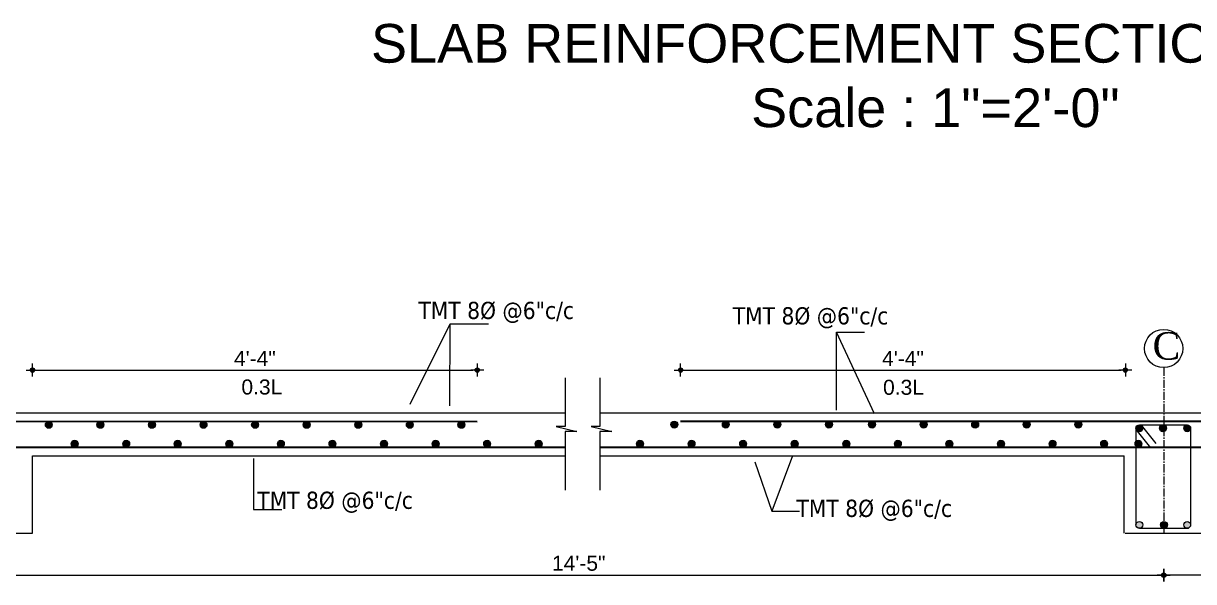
# Model space of a CAD drawing. Header units: inches. Extents: x 130993 to 274375, y -5108 to 103559.
# Drawn here: x 152331 to 152876, y 49583 to 49843 of the extents above; entities that cross this region are included whole.
import ezdxf

# ---------------------------------------------------------------- set-up
doc = ezdxf.new("R2010")
doc.units = ezdxf.units.IN
doc.header["$MEASUREMENT"] = 0
doc.header["$PDMODE"] = 2
doc.header["$PDSIZE"] = -3
doc.linetypes.add('CENTER2', pattern=[1.125, 0.75, -0.125, 0.125, -0.125])
doc.layers.add('CENTERLINE', color=7, linetype='CENTER2')
doc.layers.add('ELEVATION', color=7, linetype='Continuous')
for name, color, linetype, lineweight in [('DIM', 5, 'Continuous', 9), ('DIMENSION', 142, 'Continuous', 20), ('HATCH', 9, 'Continuous', 9), ('INDEX LINE', 4, 'Continuous', 13), ('ROD', 10, 'Continuous', 13), ('TEXT', 181, 'Continuous', 13)]:
    doc.layers.add(name, color=color, linetype=linetype, lineweight=lineweight)
doc.styles.add('ramon', font='arial.ttf', dxfattribs={"height": 7})
doc.styles.add('romans', font='romans.shx')
doc.styles.get("Standard").update_dxf_attribs({"font": 'txt.shx', "height": 6})
doc.styles.add('STYLE1', font='arial.ttf')
doc.styles.add('TAHOMA', font='tahoma.ttf', dxfattribs={"height": 9})
doc.dimstyles.new('1.8', dxfattribs={"dimscale": 0, "dimtxt": 9, "dimasz": 1, "dimexe": 2, "dimexo": 9, "dimgap": 2, "dimtad": 1, "dimdec": 0, "dimzin": 3, "dimdsep": 46, "dimlunit": 4, "dimtxsty": 'TAHOMA', "dimblk": 'DIM', "dimcen": 3, "dimdle": 3, "dimse1": 1, "dimse2": 1, "dimclrd": 256, "dimclre": 256, "dimclrt": 7, "dimadec": 1, "dimazin": 2, "dimtfac": 1, "dimtdec": 0, "dimtix": 1, "dimtofl": 0, "dimtmove": 2, "dimatfit": 3, "dimldrblk": 'ARW', "dimfxl": 1, "dimfrac": 2, "dimtolj": 2, "dimtzin": 0, "dimarcsym": 0})
doc.dimstyles.new('s2', dxfattribs={"dimtxt": 6, "dimasz": 2, "dimexe": 6, "dimexo": 18, "dimgap": 1.9375, "dimtad": 1, "dimdec": 0, "dimlfac": 0.25, "dimzin": 3, "dimdsep": 46, "dimlunit": 4, "dimtxsty": 'ramon', "dimblk": 'dot 2', "dimcen": 0.09375, "dimse1": 1, "dimse2": 1, "dimclrd": 1, "dimclre": 1, "dimclrt": 256, "dimadec": 0, "dimazin": 0, "dimtfac": 0.75, "dimtdec": 0, "dimtix": 1, "dimtmove": 1, "dimatfit": 3, "dimldrblk": 'DOT', "dimfxl": 1, "dimtolj": 1, "dimtzin": 0, "dimlwd": 9, "dimlwe": 9, "dimarcsym": 0})

# ---------------------------------------------------------------- blocks, each defined once
blk = doc.blocks.new('dot1')
at = {"layer": 'HATCH'}
h = blk.add_hatch(color=256, dxfattribs=at)
edge = h.paths.add_edge_path()
edge.add_arc((0, 0), 1, 0, 360)
for p, q in [((3, 0), (-3, 0)), ((0, 3), (0, -3))]:
    blk.add_line(p, q, dxfattribs=at)
blk.add_circle((0, 0), 1, dxfattribs=at)
blk = doc.blocks.new('dot 2')
at = {"layer": 'HATCH', "xscale": 0.5, "yscale": 0.5, "zscale": 0.5}
blk.add_blockref('dot1', (0, 0), dxfattribs=at)
blk = doc.blocks.new('*D854')
at = {"layer": 'Defpoints', "color": 0}
for p in [(159174.5, 48866.51), (159626.49, 48866.51), (159174.5, 48846.94)]:
    blk.add_point(p, dxfattribs=at)
at = {"layer": 'ELEVATION', "color": 1, "lineweight": 9}
blk.add_line((159624.49, 48846.94), (159176.5, 48846.94), dxfattribs=at)
at = {"layer": 'ELEVATION', "color": 1, "lineweight": 9, "xscale": 2, "yscale": 2, "zscale": 2, "rotation": 180}
blk.add_blockref('dot 2', (159174.5, 48846.94), dxfattribs=at)
at = {"layer": 'ELEVATION', "color": 1, "lineweight": 9, "xscale": 2, "yscale": 2, "zscale": 2}
blk.add_blockref('dot 2', (159626.49, 48846.94), dxfattribs=at)
at = {"layer": 'ELEVATION', "lineweight": 0, "insert": (159400.49, 48852.46), "char_height": 7, "attachment_point": 5, "style": 'ramon'}
blk.add_mtext('\\A1;{\\fArial Baltic|b0|i0|c186|p34;1}3{\\fArial Baltic|b0|i0|c186|p34;\'-}10{\\fArial Baltic|b0|i0|c186|p34;"}', dxfattribs=at)
blk = doc.blocks.new('_Dot')
at = {"color": 0, "linetype": 'ByBlock', "lineweight": -2}
blk.add_line((-0.5, 0), (-1, 0), dxfattribs=at)
at = {"color": 0, "linetype": 'ByBlock', "const_width": 0.5}
blk.add_lwpolyline([(-0.25, 0, 1), (0.25, 0, 1)], format="xyb", close=True, dxfattribs=at)
blk = doc.blocks.new('*D858')
at = {"layer": 'Defpoints', "color": 0}
for p in [(159156.65, 48942.41), (158949.69, 48918.62), (159156.65, 48918.51)]:
    blk.add_point(p, dxfattribs=at)
at = {"layer": 'ELEVATION', "color": 1, "lineweight": 9}
blk.add_line((158951.69, 48942.41), (159154.65, 48942.41), dxfattribs=at)
at = {"layer": 'ELEVATION', "color": 1, "lineweight": 9, "xscale": 2, "yscale": 2, "zscale": 2, "rotation": 180}
blk.add_blockref('dot 2', (158949.69, 48942.41), dxfattribs=at)
at = {"layer": 'ELEVATION', "color": 1, "lineweight": 9, "xscale": 2, "yscale": 2, "zscale": 2}
blk.add_blockref('dot 2', (159156.65, 48942.41), dxfattribs=at)
at = {"layer": 'ELEVATION', "lineweight": 0, "insert": (159053.17, 48947.85), "char_height": 7, "attachment_point": 5, "style": 'ramon'}
blk.add_mtext('\\A1;4\'-4"', dxfattribs=at)
blk = doc.blocks.new('ARW')
at = {"layer": 'INDEX LINE'}
blk.add_lwpolyline([(10, 0, 0, 6, 0), (0, 0, 0, 0, 0), (10, 0, 0, 0, 0)], format="xyseb", dxfattribs=at)
blk = doc.blocks.new('DIM')
at = {"layer": 'INDEX LINE'}
h = blk.add_hatch(color=256, dxfattribs=at)
h.paths.add_polyline_path([(0, 1.28), (0, 0), (1.28, 0, 0.414214)])
h.paths.add_polyline_path([(1.28, 0), (0, 0), (0, -1.28, 0.414214)])
h.paths.add_polyline_path([(0, 0), (-1.28, 0, 0.414214), (0, -1.28)])
h.paths.add_polyline_path([(0, 1.28, 0.414214), (-1.28, 0), (0, 0)])
for p, q in [((0, 6), (0, -6)), ((-6, 0), (6, 0))]:
    blk.add_line(p, q, dxfattribs=at)
blk.add_circle((0, 0), 1.28, dxfattribs=at)
blk = doc.blocks.new('*D859')
at = {"layer": 'Defpoints', "color": 0}
for p in [(158855.04, 48942.41), (158855.04, 48918.51), (158648.04, 48902.51)]:
    blk.add_point(p, dxfattribs=at)
at = {"layer": 'ELEVATION', "color": 1, "lineweight": 9}
blk.add_line((158650.04, 48942.41), (158853.04, 48942.41), dxfattribs=at)
at = {"layer": 'ELEVATION', "color": 1, "lineweight": 9, "xscale": 2, "yscale": 2, "zscale": 2, "rotation": 180}
blk.add_blockref('dot 2', (158648.04, 48942.41), dxfattribs=at)
at = {"layer": 'ELEVATION', "color": 1, "lineweight": 9, "xscale": 2, "yscale": 2, "zscale": 2}
blk.add_blockref('dot 2', (158855.04, 48942.41), dxfattribs=at)
at = {"layer": 'ELEVATION', "lineweight": 0, "insert": (158751.54, 48947.85), "char_height": 7, "attachment_point": 5, "style": 'ramon'}
blk.add_mtext('\\A1;4\'-4"', dxfattribs=at)
blk = doc.blocks.new('*D861')
at = {"layer": 'Defpoints', "color": 0}
for p in [(158630.03, 48866.51), (159174.5, 48866.51), (159174.5, 48846.94)]:
    blk.add_point(p, dxfattribs=at)
at = {"layer": 'ELEVATION', "color": 1, "lineweight": 9}
blk.add_line((158632.03, 48846.94), (159172.5, 48846.94), dxfattribs=at)
at = {"layer": 'ELEVATION', "color": 1, "lineweight": 9, "xscale": 2, "yscale": 2, "zscale": 2, "rotation": 180}
blk.add_blockref('dot 2', (158630.03, 48846.94), dxfattribs=at)
at = {"layer": 'ELEVATION', "color": 1, "lineweight": 9, "xscale": 2, "yscale": 2, "zscale": 2}
blk.add_blockref('dot 2', (159174.5, 48846.94), dxfattribs=at)
at = {"layer": 'ELEVATION', "lineweight": 0, "insert": (158902.26, 48852.45), "char_height": 7, "attachment_point": 5, "style": 'ramon'}
blk.add_mtext('\\A1;14{\\fArial Baltic|b0|i0|c186|p34;\'-}5{\\fArial Baltic|b0|i0|c186|p34;"}', dxfattribs=at)
blk = doc.blocks.new('s6')
at = {"ltscale": 0.5, "insert": (3564.97, 2863.55), "char_height": 18, "width": 536.9348, "attachment_point": 2, "style": 'STYLE1'}
blk.add_mtext('{\\fArial Baltic|b0|i0|c186|p34;S\\fArial Baltic|b0|i0|c0|p34;LAB REINFORCEMENT SECTION AT Y1-Y1\\PScale : 1"=2\'-0"}', dxfattribs=at)
blk = doc.blocks.new('s4')
at = {"layer": 'DIM', "linetype": 'ByBlock', "lineweight": 0}
h = blk.add_hatch(color=0, dxfattribs=at)
h.set_gradient(color1=(0, 0, 255), color2=(0, 0, 255), tint=1)
edge = h.paths.add_edge_path()
edge.add_arc((3979.64, 2362.28), 1.6, 0, 360)
h = blk.add_hatch(color=0, dxfattribs=at)
h.set_gradient(color1=(0, 0, 255), color2=(0, 0, 255), tint=1)
edge = h.paths.add_edge_path()
edge.add_arc((4003.64, 2362.28), 1.6, 0, 360)
h = blk.add_hatch(color=0, dxfattribs=at)
h.set_gradient(color1=(0, 0, 255), color2=(0, 0, 255), tint=1)
edge = h.paths.add_edge_path()
edge.add_arc((4027.64, 2362.28), 1.6, 0, 360)
h = blk.add_hatch(color=0, dxfattribs=at)
h.set_gradient(color1=(0, 0, 255), color2=(0, 0, 255), tint=1)
edge = h.paths.add_edge_path()
edge.add_arc((4051.64, 2362.28), 1.6, 0, 360)
h = blk.add_hatch(color=0, dxfattribs=at)
h.set_gradient(color1=(0, 0, 255), color2=(0, 0, 255), tint=1)
edge = h.paths.add_edge_path()
edge.add_arc((4075.64, 2362.28), 1.6, 0, 360)
h = blk.add_hatch(color=0, dxfattribs=at)
h.set_gradient(color1=(0, 0, 255), color2=(0, 0, 255), tint=1)
edge = h.paths.add_edge_path()
edge.add_arc((4099.64, 2362.28), 1.6, 0, 360)
h = blk.add_hatch(color=0, dxfattribs=at)
h.set_gradient(color1=(0, 0, 255), color2=(0, 0, 255), tint=1)
edge = h.paths.add_edge_path()
edge.add_arc((4123.64, 2362.28), 1.6, 0, 360)
h = blk.add_hatch(color=0, dxfattribs=at)
h.set_gradient(color1=(0, 0, 255), color2=(0, 0, 255), tint=1)
edge = h.paths.add_edge_path()
edge.add_arc((4147.64, 2362.28), 1.6, 0, 360)
h = blk.add_hatch(color=0, dxfattribs=at)
h.set_gradient(color1=(0, 0, 255), color2=(0, 0, 255), tint=1)
edge = h.paths.add_edge_path()
edge.add_arc((4171.64, 2362.28), 1.6, 0, 360)
h = blk.add_hatch(color=0, dxfattribs=at)
h.set_gradient(color1=(0, 0, 255), color2=(0, 0, 255), tint=1)
edge = h.paths.add_edge_path()
edge.add_arc((4270.71, 2362.39), 1.6, 0, 360)
h = blk.add_hatch(color=0, dxfattribs=at)
h.set_gradient(color1=(0, 0, 255), color2=(0, 0, 255), tint=1)
edge = h.paths.add_edge_path()
edge.add_arc((4294.71, 2362.39), 1.6, 0, 360)
h = blk.add_hatch(color=0, dxfattribs=at)
h.set_gradient(color1=(0, 0, 255), color2=(0, 0, 255), tint=1)
edge = h.paths.add_edge_path()
edge.add_arc((4318.71, 2362.39), 1.6, 0, 360)
h = blk.add_hatch(color=0, dxfattribs=at)
h.set_gradient(color1=(0, 0, 255), color2=(0, 0, 255), tint=1)
edge = h.paths.add_edge_path()
edge.add_arc((4342.71, 2362.39), 1.6, 0, 360)
h = blk.add_hatch(color=0, dxfattribs=at)
h.set_gradient(color1=(0, 0, 255), color2=(0, 0, 255), tint=1)
edge = h.paths.add_edge_path()
edge.add_arc((4362.76, 2362.39), 1.6, 0, 360)
h = blk.add_hatch(color=0, dxfattribs=at)
h.set_gradient(color1=(0, 0, 255), color2=(0, 0, 255), tint=1)
edge = h.paths.add_edge_path()
edge.add_arc((4386.76, 2362.39), 1.6, 0, 360)
h = blk.add_hatch(color=0, dxfattribs=at)
h.set_gradient(color1=(0, 0, 255), color2=(0, 0, 255), tint=1)
edge = h.paths.add_edge_path()
edge.add_arc((4410.76, 2362.39), 1.6, 0, 360)
h = blk.add_hatch(color=0, dxfattribs=at)
h.set_gradient(color1=(0, 0, 255), color2=(0, 0, 255), tint=1)
edge = h.paths.add_edge_path()
edge.add_arc((4434.76, 2362.39), 1.6, 0, 360)
h = blk.add_hatch(color=0, dxfattribs=at)
h.set_gradient(color1=(0, 0, 255), color2=(0, 0, 255), tint=1)
edge = h.paths.add_edge_path()
edge.add_arc((4458.76, 2362.39), 1.6, 0, 360)
h = blk.add_hatch(color=0, dxfattribs=at)
h.set_gradient(color1=(0, 0, 255), color2=(0, 0, 255), tint=1)
edge = h.paths.add_edge_path()
edge.add_arc((3991.64, 2353.48), 1.6, 0, 360)
h = blk.add_hatch(color=0, dxfattribs=at)
h.set_gradient(color1=(0, 0, 255), color2=(0, 0, 255), tint=1)
edge = h.paths.add_edge_path()
edge.add_arc((4015.64, 2353.48), 1.6, 0, 360)
h = blk.add_hatch(color=0, dxfattribs=at)
h.set_gradient(color1=(0, 0, 255), color2=(0, 0, 255), tint=1)
edge = h.paths.add_edge_path()
edge.add_arc((4039.64, 2353.48), 1.6, 0, 360)
h = blk.add_hatch(color=0, dxfattribs=at)
h.set_gradient(color1=(0, 0, 255), color2=(0, 0, 255), tint=1)
edge = h.paths.add_edge_path()
edge.add_arc((4063.64, 2353.48), 1.6, 0, 360)
h = blk.add_hatch(color=0, dxfattribs=at)
h.set_gradient(color1=(0, 0, 255), color2=(0, 0, 255), tint=1)
edge = h.paths.add_edge_path()
edge.add_arc((4087.64, 2353.48), 1.6, 0, 360)
h = blk.add_hatch(color=0, dxfattribs=at)
h.set_gradient(color1=(0, 0, 255), color2=(0, 0, 255), tint=1)
edge = h.paths.add_edge_path()
edge.add_arc((4111.64, 2353.48), 1.6, 0, 360)
h = blk.add_hatch(color=0, dxfattribs=at)
h.set_gradient(color1=(0, 0, 255), color2=(0, 0, 255), tint=1)
edge = h.paths.add_edge_path()
edge.add_arc((4135.64, 2353.48), 1.6, 0, 360)
h = blk.add_hatch(color=0, dxfattribs=at)
h.set_gradient(color1=(0, 0, 255), color2=(0, 0, 255), tint=1)
edge = h.paths.add_edge_path()
edge.add_arc((4159.64, 2353.48), 1.6, 0, 360)
h = blk.add_hatch(color=0, dxfattribs=at)
h.set_gradient(color1=(0, 0, 255), color2=(0, 0, 255), tint=1)
edge = h.paths.add_edge_path()
edge.add_arc((4183.64, 2353.48), 1.6, 0, 360)
h = blk.add_hatch(color=0, dxfattribs=at)
h.set_gradient(color1=(0, 0, 255), color2=(0, 0, 255), tint=1)
edge = h.paths.add_edge_path()
edge.add_arc((4207.64, 2353.48), 1.6, 0, 360)
h = blk.add_hatch(color=0, dxfattribs=at)
h.set_gradient(color1=(0, 0, 255), color2=(0, 0, 255), tint=1)
edge = h.paths.add_edge_path()
edge.add_arc((4254.77, 2353.48), 1.6, 0, 360)
h = blk.add_hatch(color=0, dxfattribs=at)
h.set_gradient(color1=(0, 0, 255), color2=(0, 0, 255), tint=1)
edge = h.paths.add_edge_path()
edge.add_arc((4278.77, 2353.48), 1.6, 0, 360)
h = blk.add_hatch(color=0, dxfattribs=at)
h.set_gradient(color1=(0, 0, 255), color2=(0, 0, 255), tint=1)
edge = h.paths.add_edge_path()
edge.add_arc((4302.77, 2353.48), 1.6, 0, 360)
h = blk.add_hatch(color=0, dxfattribs=at)
h.set_gradient(color1=(0, 0, 255), color2=(0, 0, 255), tint=1)
edge = h.paths.add_edge_path()
edge.add_arc((4326.77, 2353.48), 1.6, 0, 360)
h = blk.add_hatch(color=0, dxfattribs=at)
h.set_gradient(color1=(0, 0, 255), color2=(0, 0, 255), tint=1)
edge = h.paths.add_edge_path()
edge.add_arc((4350.77, 2353.48), 1.6, 0, 360)
h = blk.add_hatch(color=0, dxfattribs=at)
h.set_gradient(color1=(0, 0, 255), color2=(0, 0, 255), tint=1)
edge = h.paths.add_edge_path()
edge.add_arc((4374.77, 2353.48), 1.6, 0, 360)
h = blk.add_hatch(color=0, dxfattribs=at)
h.set_gradient(color1=(0, 0, 255), color2=(0, 0, 255), tint=1)
edge = h.paths.add_edge_path()
edge.add_arc((4398.77, 2353.48), 1.6, 0, 360)
h = blk.add_hatch(color=0, dxfattribs=at)
h.set_gradient(color1=(0, 0, 255), color2=(0, 0, 255), tint=1)
edge = h.paths.add_edge_path()
edge.add_arc((4422.77, 2353.48), 1.6, 0, 360)
h = blk.add_hatch(color=0, dxfattribs=at)
h.set_gradient(color1=(0, 0, 255), color2=(0, 0, 255), tint=1)
edge = h.paths.add_edge_path()
edge.add_arc((4446.77, 2353.48), 1.6, 0, 360)
h = blk.add_hatch(color=0, dxfattribs=at)
h.set_gradient(color1=(0, 0, 255), color2=(0, 0, 255), tint=1)
edge = h.paths.add_edge_path()
edge.add_arc((4470.77, 2353.48), 1.6, 0, 360)
h = blk.add_hatch(color=0, dxfattribs=at)
h.set_gradient(color1=(0, 0, 255), color2=(0, 0, 255), tint=1)
edge = h.paths.add_edge_path()
edge.add_arc((4486.77, 2353.48), 1.6, 0, 360)
at = {"layer": 'ROD', "ltscale": 0.5}
h = blk.add_hatch(color=0, dxfattribs=at)
h.set_gradient(color1=(0, 0, 255), color2=(0, 0, 255), tint=1)
h.paths.add_polyline_path([(4488.77, 2360.68, 1), (4485.57, 2360.68, 0.154193), (4485.86, 2359.76), (4485.99, 2359.6, 0.684323)])
h = blk.add_hatch(color=0, dxfattribs=at)
h.set_gradient(color1=(0, 0, 255), color2=(0, 0, 255), tint=1)
h.paths.add_polyline_path([(4499.77, 2360.68, 1), (4496.57, 2360.68, 0.154193), (4496.86, 2359.76), (4496.99, 2359.6, 0.684323)])
h = blk.add_hatch(color=0, dxfattribs=at)
h.set_gradient(color1=(0, 0, 255), color2=(0, 0, 255), tint=1)
h.paths.add_polyline_path([(4507.85, 2360.68, 1), (4511.05, 2360.68, 1)])
h = blk.add_hatch(color=0, dxfattribs=at)
h.set_gradient(color1=(0, 0, 255), color2=(0, 0, 255), tint=1)
h.paths.add_polyline_path([(4485.57, 2315.72, 1), (4488.77, 2315.72, 1)])
h.paths.add_polyline_path([(4507.85, 2315.72, 1), (4511.05, 2315.72, 1)])
h = blk.add_hatch(color=0, dxfattribs=at)
h.set_gradient(color1=(0, 0, 255), color2=(0, 0, 255), tint=1)
h.paths.add_polyline_path([(4497.03, 2315.72, 1), (4500.23, 2315.72, 1)])
at = {"ltscale": 10}
blk.add_circle((4498.5, 2397.81), 8.91, dxfattribs=at)
blk.add_circle((4498.5, 2397.81), 8.91, dxfattribs=at)
at = {"layer": 'CENTERLINE', "lineweight": 15, "ltscale": 5}
blk.add_line((4498.5, 2388.91), (4498.5, 2311.88), dxfattribs=at)
at = {"layer": 'DIM', "ltscale": 10}
blk.add_lwpolyline([(4346.23, 2369.03), (4346.23, 2405.42), (4359.3, 2405.42)], dxfattribs=at)
at = {"layer": 'DIM', "color": 0, "linetype": 'ByBlock', "lineweight": 0}
for centre in [(3979.64, 2362.28), (4003.64, 2362.28), (4027.64, 2362.28), (4051.64, 2362.28), (4075.64, 2362.28), (4099.64, 2362.28), (4123.64, 2362.28), (4147.64, 2362.28), (4171.64, 2362.28), (4270.71, 2362.39), (4294.71, 2362.39), (4318.71, 2362.39), (4342.71, 2362.39), (4362.76, 2362.39), (4386.76, 2362.39), (4410.76, 2362.39), (4434.76, 2362.39), (4458.76, 2362.39), (3991.64, 2353.48), (4015.64, 2353.48), (4039.64, 2353.48), (4063.64, 2353.48), (4087.64, 2353.48), (4111.64, 2353.48), (4135.64, 2353.48), (4159.64, 2353.48), (4183.64, 2353.48), (4207.64, 2353.48), (4254.77, 2353.48), (4278.77, 2353.48), (4302.77, 2353.48), (4326.77, 2353.48), (4350.77, 2353.48), (4374.77, 2353.48), (4398.77, 2353.48), (4422.77, 2353.48), (4446.77, 2353.48), (4470.77, 2353.48), (4486.77, 2353.48)]:
    blk.add_circle(centre, 1.6, dxfattribs=at)
at = {"layer": 'DIMENSION'}
for points in [[(4219.87, 2384.19), (4219.87, 2361.48), (4215.76, 2361.48), (4225.45, 2359.13), (4219.87, 2359.13), (4219.87, 2331.81)], [(4236.09, 2384.19), (4236.09, 2361.48), (4231.98, 2361.48), (4241.67, 2359.13), (4236.09, 2359.13), (4236.09, 2331.81)]]:
    blk.add_lwpolyline(points, dxfattribs=at)
at = {"layer": 'ELEVATION', "linetype": 'Continuous', "lineweight": 13, "ltscale": 50}
for p, q in [((3680.62, 2367.88), (4219.87, 2367.88)), ((3680.62, 2367.88), (4219.87, 2367.88)), ((3680.62, 2367.88), (4219.87, 2367.88)), ((3680.62, 2367.88), (4219.87, 2367.88)), ((4236.09, 2367.88), (4757.85, 2367.88)), ((4236.09, 2367.88), (4757.85, 2367.88)), ((4236.09, 2367.88), (4757.85, 2367.88)), ((4236.09, 2367.88), (4757.85, 2367.88)), ((3972.04, 2347.88), (4219.87, 2347.88)), ((3972.04, 2311.88), (3972.04, 2347.88)), ((4236.09, 2347.88), (4480.15, 2347.88)), ((4480.15, 2311.88), (4480.15, 2347.88)), ((3936.03, 2311.88), (3972.04, 2311.88)), ((4480.5, 2311.88), (4516.52, 2311.88))]:
    blk.add_line(p, q, dxfattribs=at)
at = {"layer": 'ROD', "lineweight": 30}
for p, q in [((3737.22, 2363.99), (4179.04, 2363.88)), ((4273.69, 2363.99), (4717.52, 2363.88)), ((3680.62, 2351.88), (4219.87, 2351.88)), ((4236.09, 2351.88), (4757.85, 2351.88))]:
    blk.add_line(p, q, dxfattribs=at)
at = {"layer": 'ROD', "linetype": 'ByBlock'}
for p, q in [((4485.57, 2360.68), (4485.57, 2315.72)), ((4487.36, 2362.24), (4509.64, 2362.24)), ((4487.17, 2314.12), (4510.1, 2314.12))]:
    blk.add_line(p, q, dxfattribs=at)
at = {"layer": 'ROD', "ltscale": 10}
for p, q in [((4485.57, 2360.12), (4492.4, 2351.61)), ((4488.06, 2362.12), (4494.9, 2353.61))]:
    blk.add_line(p, q, dxfattribs=at)
at = {"layer": 'ROD', "linetype": 'ByBlock', "ltscale": 0.5}
blk.add_line((4511.05, 2360.68), (4511.05, 2315.06), dxfattribs=at)
at = {"layer": 'ROD', "color": 0, "ltscale": 0.5}
for centre in [(4487.17, 2360.68), (4498.17, 2360.68), (4509.45, 2360.68), (4487.17, 2315.72), (4487.17, 2315.72), (4498.63, 2315.72), (4509.45, 2315.72)]:
    blk.add_circle(centre, 1.6, dxfattribs=at)
at = {"layer": 'CENTERLINE', "ltscale": 10, "insert": (4493.3, 2405.43), "char_height": 12.8, "width": 17.9162, "attachment_point": 1, "style": 'romans'}
blk.add_mtext('{\\fTimes New Roman|b0|i0|c0|p18;C}', dxfattribs=at)
at = {"layer": 'ROD', "ltscale": 50, "char_height": 7, "attachment_point": 1}
for insert, width in [((4069.27, 2383.4), 23.0776), ((4367.89, 2383.25), 24.4557)]:
    blk.add_mtext('{\\fArial Baltic|b0|i0|c0|p34;0.3L}', dxfattribs=dict(at, insert=insert, width=width))
at = {"layer": 'TEXT', "ltscale": 20, "style": 'TAHOMA'}
for p in [(4151.65, 2411.54), (4297.94, 2409.03), (4076.66, 2323.17), (4327.59, 2319.42)]:
    blk.add_text('TMT 8%%C @6"c/c', height=8, dxfattribs=at).set_placement(p)
at = {"layer": 'ELEVATION', "lineweight": 0}
for base, p1, p2, picture, middle in [((4179.04, 2387.78), (3972.04, 2347.88), (4179.04, 2363.88), '*D859', (4075.54, 2393.22)), ((4480.66, 2387.78), (4273.69, 2363.99), (4480.66, 2363.88), '*D858', (4377.17, 2393.22))]:
    dim = blk.add_linear_dim(base=base, p1=p1, p2=p2, dimstyle='s2', dxfattribs=at)
    dim.commit()
    dim.dimension.update_dxf_attribs({"geometry": picture, "text_midpoint": middle, "insert": (-154676, -46554.63)})
for p1, text, picture, middle in [((3954.04, 2311.88), '14{\\fArial Baltic|b0|i0|c186|p34;\'-}5{\\fArial Baltic|b0|i0|c186|p34;"}', '*D861', (4226.27, 2297.82)), ((4950.49, 2311.88), '{\\fArial Baltic|b0|i0|c186|p34;1}3{\\fArial Baltic|b0|i0|c186|p34;\'-}10{\\fArial Baltic|b0|i0|c186|p34;"}', '*D854', (4724.5, 2297.83))]:
    dim = blk.add_linear_dim(base=(4498.5, 2292.31), p1=p1, p2=(4498.5, 2311.88), text=text, dimstyle='s2', dxfattribs=at)
    dim.commit()
    dim.dimension.update_dxf_attribs({"geometry": picture, "text_midpoint": middle, "insert": (-154676, -46554.63)})
at = {"layer": 'DIMENSION'}
for points in [[(4147.82, 2371.92), (4166.41, 2409.25), (4184.34, 2409.25)], [(4166.27, 2371.16), (4166.41, 2409.25), (4183.48, 2409.25)], [(4346.23, 2369.03), (4346.23, 2405.42), (4359.3, 2405.42)], [(4363.92, 2367.34), (4346.23, 2405.42), (4359.3, 2405.42)], [(4325.71, 2347.88), (4316.09, 2322.07), (4328.99, 2322.07)], [(4074.9, 2346.61), (4074.9, 2322.82), (4088.12, 2322.82)], [(4308.26, 2345.02), (4316.09, 2322.07), (4328.99, 2322.07)]]:
    blk.add_leader(points, dimstyle='1.8', override={"dimscale": 1, "dimtad": 0}, dxfattribs=at)

msp = doc.modelspace()

# ---------------------------------------------------------------- block references
at = {"layer": 'DIMENSION'}
for name, p in [('s6', (149190.43, 46979.13)), ('s4', (148363.16, 47293.82))]:
    msp.add_blockref(name, p, dxfattribs=at)

doc.saveas('drawing.dxf')
